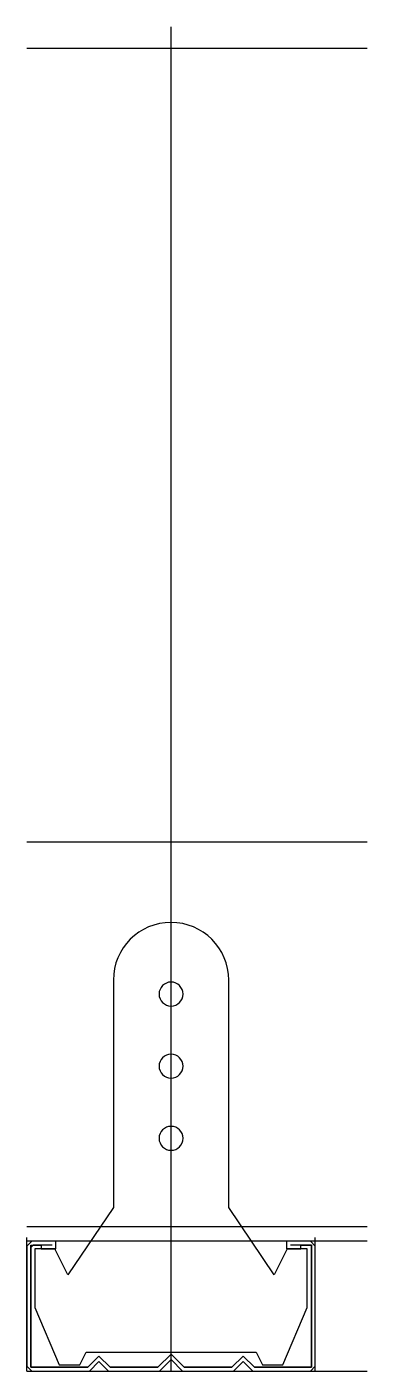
# Model space of a CAD drawing. Extents: x -30 to 41, y 0 to 280.
import ezdxf

# ---------------------------------------------------------------- set-up
doc = ezdxf.new("R2010")
doc.units = 0
doc.layers.get('0').update_dxf_attribs({"linetype": 'CONTINUOUS'})

msp = doc.modelspace()

# ---------------------------------------------------------------- linework, layer by layer
at = {"linetype": 'CONTINUOUS'}
for p, q in [((0, 0), (0, 279.52)), ((40.8, 275), (-30, 275)), ((40.8, 110), (-30, 110)), ((-12, 81.3), (-12, 34.02)), ((12, 34.02), (12, 81.3)), ((-12, 34.02), (-21.46, 20)), ((21.46, 20), (12, 34.02)), ((40.8, 30), (-30, 30)), ((-30, 0), (-30, 27.8)), ((40.8, 27), (-30, 27)), ((-29, 27), (-30, 26)), ((-30, 26), (-30, 1)), ((-28.67, 26.2), (-29.2, 25.67)), ((-29.2, 0.8), (-29.2, 26.2)), ((-29.2, 26.2), (-27, 26.2)), ((-29.2, 25.67), (-29.2, 0.8)), ((-24, 27), (-29, 27)), ((-24.74, 26.2), (-28.67, 26.2)), ((-24.16, 25.41), (-28.35, 25.41)), ((-28.35, 25.41), (-28.35, 13.21)), ((-27, 26.2), (-27, 25.4)), ((-27, 25.4), (-24, 25.4)), ((-21.46, 20), (-24.16, 25.41)), ((-24, 25.4), (-24, 27)), ((0, 0), (0, 27.8)), ((24.16, 25.41), (21.46, 20)), ((29, 27), (24, 27)), ((24, 27), (24, 25.4)), ((24, 25.4), (27, 25.4)), ((28.35, 25.41), (24.16, 25.41)), ((29.2, 26.2), (24.85, 26.2)), ((27, 25.4), (27, 26.2)), ((27, 26.2), (29.2, 26.2)), ((28.35, 13.21), (28.35, 25.41)), ((30, 26), (29, 27)), ((29.2, 0.8), (29.2, 26.2)), ((29.2, 26.2), (29.2, 0.8)), ((30, 0), (30, 27.8)), ((30, 1), (30, 26)), ((-28.35, 13.21), (-23.27, 1.3)), ((23.27, 1.3), (28.35, 13.21)), ((-19, 1.3), (-17.68, 3.93)), ((-17.68, 3.93), (17.68, 3.93)), ((-17.33, 0.8), (-15, 3.13)), ((-15, 3.13), (-17.33, 0.8)), ((-15, 3.13), (-12.67, 0.8)), ((-12.67, 0.8), (-15, 3.13)), ((-2.73, 0.8), (0, 3.53)), ((0, 3.53), (-2.73, 0.8)), ((0, 3.53), (2.73, 0.8)), ((2.73, 0.8), (0, 3.53)), ((12.67, 0.8), (15, 3.13)), ((15, 3.13), (12.67, 0.8)), ((15, 3.13), (17.33, 0.8)), ((17.33, 0.8), (15, 3.13)), ((17.68, 3.93), (19, 1.3)), ((-30, 1), (-29, 0)), ((-30, 0), (40.8, 0)), ((-30, 0), (40.8, 0)), ((-29.2, 0.8), (-17.33, 0.8)), ((-17.33, 0.8), (-29.2, 0.8)), ((-29, 0), (-17, 0)), ((-23.27, 1.3), (-19, 1.3)), ((-17, 0), (-15, 2)), ((-15, 2), (-13, 0)), ((-13, 0), (-2.4, 0)), ((-12.67, 0.8), (-2.73, 0.8)), ((-2.73, 0.8), (-12.67, 0.8)), ((-2.4, 0), (0, 2.4)), ((0, 2.4), (2.4, 0)), ((2.4, 0), (13, 0)), ((2.73, 0.8), (12.67, 0.8)), ((12.67, 0.8), (2.73, 0.8)), ((13, 0), (15, 2)), ((15, 2), (17, 0)), ((17, 0), (29, 0)), ((17.33, 0.8), (29.2, 0.8)), ((29.2, 0.8), (17.33, 0.8)), ((19, 1.3), (23.27, 1.3)), ((29, 0), (30, 1))]:
    msp.add_line(p, q, dxfattribs=at)
for centre, radius, start, end in [((0, 81.3), 12, 0, 180), ((0, 78.41), 2.49, 0, 180), ((0, 78.41), 2.49, 180, 0), ((0, 63.41), 2.49, 0, 180), ((0, 63.41), 2.49, 180, 0), ((0, 48.41), 2.49, 0, 180), ((0, 48.41), 2.49, 180, 0)]:
    msp.add_arc(centre, radius, start, end, dxfattribs=at)

doc.saveas('drawing.dxf')
